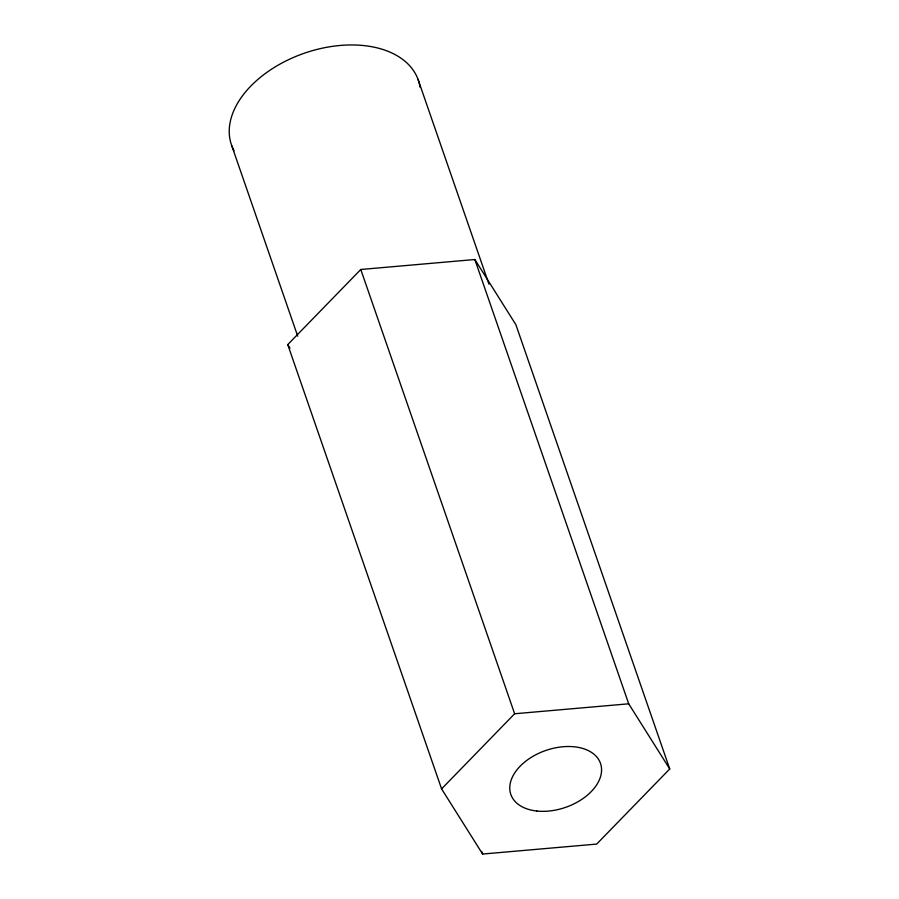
<?xml version="1.0" encoding="UTF-8"?>
<svg xmlns="http://www.w3.org/2000/svg" width="899" height="899" viewBox="0 0 899 899"><rect width="100%" height="100%" fill="white"/><g stroke="black" fill="none" stroke-linecap="round" stroke-linejoin="round"><path stroke-width="1.35" d="M287.747 344.609L360.78 269.486L474.852 259.519L515.88 324.674L669.733 768.96L596.689 844.082L482.617 854.05L441.589 788.895L287.747 344.609L289.984 348.16M441.589 788.895L514.633 713.761L628.704 703.805L669.733 768.96M417.99 79.224L488.955 284.174M474.852 259.519L628.704 703.805M360.78 269.486L514.633 713.761M481.695 851.398L482.617 854.05M231.796 145.784L297.726 336.192M234.066 150.785A98.868 62.761 -19.1 0 1 304.93 53.007A98.868 62.761 -19.1 0 1 420.058 87.181M536.838 811.033A47.456 30.128 -19.1 0 0 601.341 766.768A47.456 30.128 -19.1 0 0 528.803 758.97A47.456 30.128 -19.1 0 0 536.838 811.033"/></g></svg>
